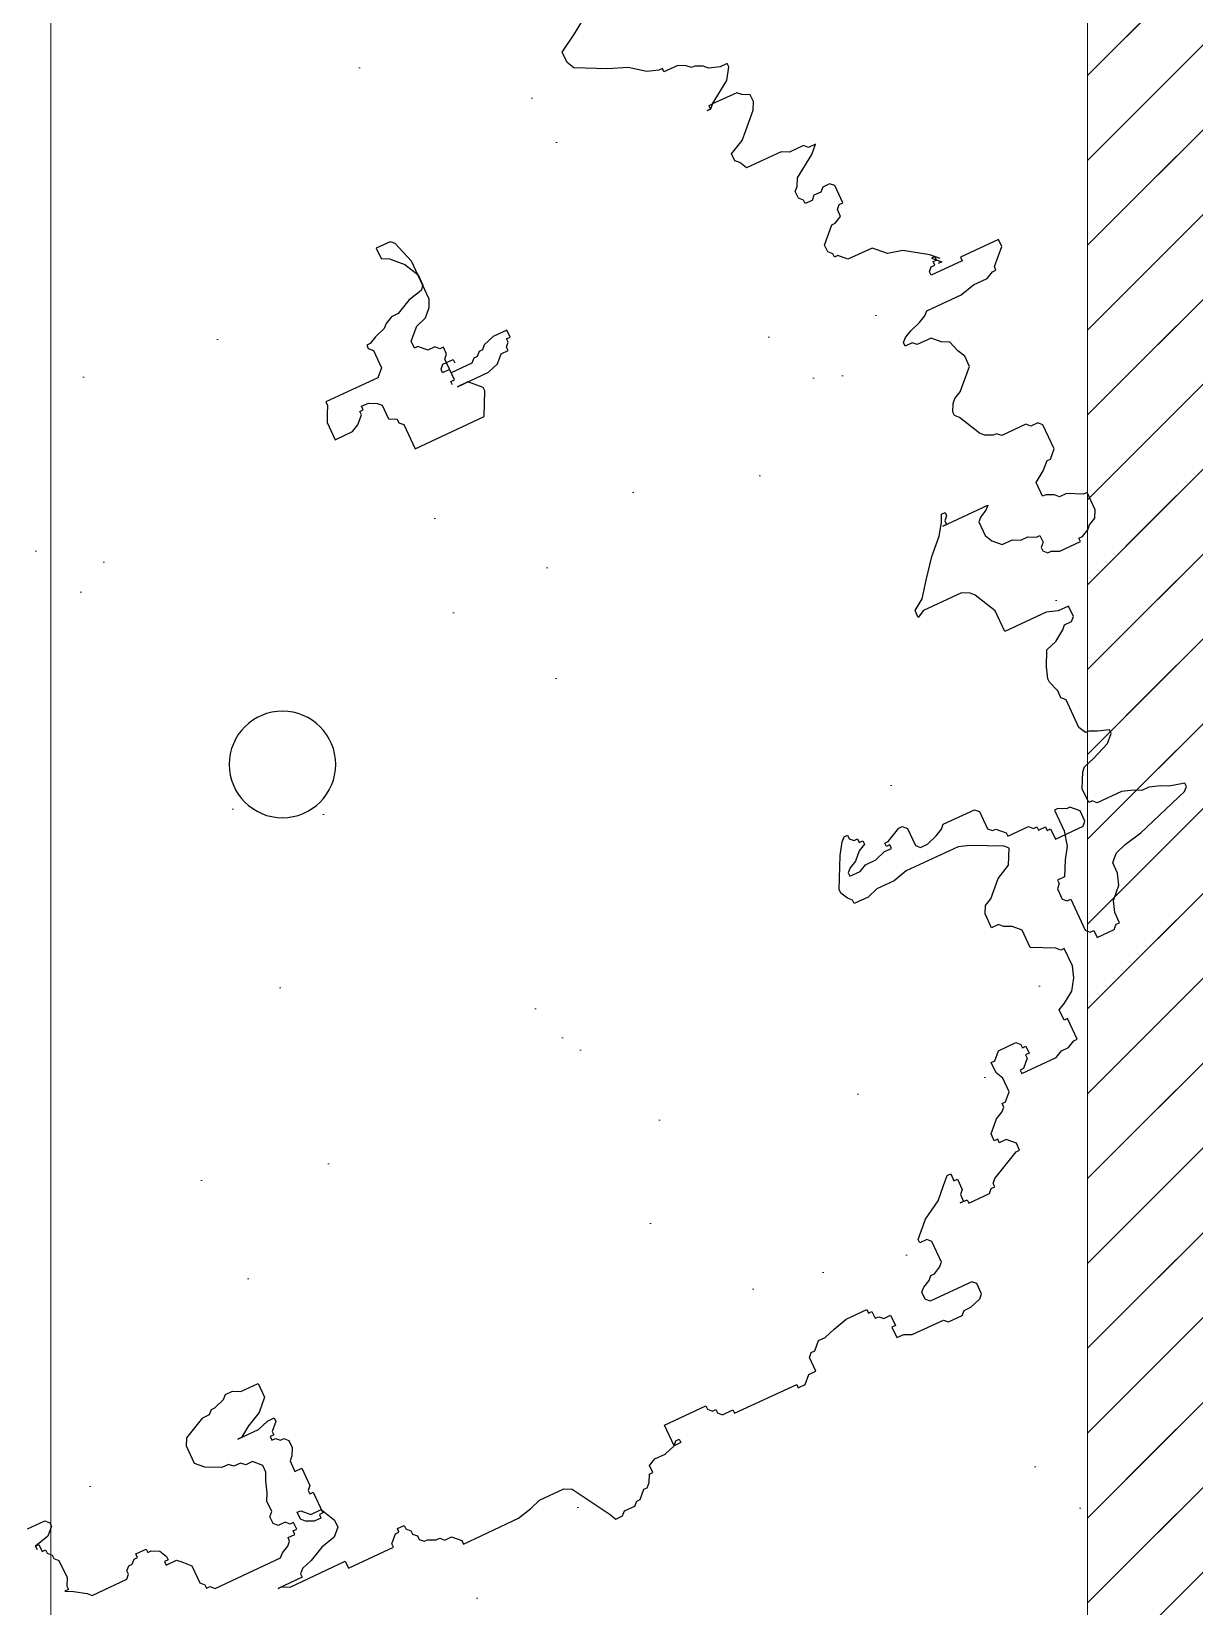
# Model space of a CAD drawing. Header units: millimetres. Extents: x 0 to 71617, y -15450 to 30894.
# Drawn here: x 51896 to 52502, y 16158 to 16978 of the extents above; entities that cross this region are included whole.
import ezdxf

# ---------------------------------------------------------------- set-up
doc = ezdxf.new("R2010")
doc.units = ezdxf.units.MM
doc.layers.add('dwgmodels.com', color=250, linetype='Continuous')
for name, color, linetype, lineweight in [('Hatch', 8, 'Continuous', 5), ('LINE-DETAIL-SAKURA', 2, 'Continuous', 30), ('tree', 251, 'Continuous', 0), ('Wall Brick', 5, 'Continuous', 15)]:
    doc.layers.add(name, color=color, linetype=linetype, lineweight=lineweight)
pattern_1 = [(45, (-2110, -10510), (-22.097087, 22.097087), [])]

# ---------------------------------------------------------------- blocks, each defined once
blk = doc.blocks.new('2D WALL G.F')
at = {"layer": 'Hatch'}
h = blk.add_hatch(dxfattribs=at)
h.set_pattern_fill('LINE', color=256, scale=250, angle=45, style=0)
h.set_pattern_definition(pattern_1)
h.paths.add_polyline_path([(32060, -110), (31940, -110), (31940, -4590), (32060, -4590)])
h.paths.add_polyline_path([(32040, -5410), (31960, -5410), (31960, -10290), (32040, -10290)])
h = blk.add_hatch(dxfattribs=at)
h.set_pattern_fill('LINE', color=256, scale=250, angle=45, style=0)
h.set_pattern_definition(pattern_1)
h.paths.add_polyline_path([(31940, -110), (32060, -110), (32060, -4590), (31940, -4590)])
h.paths.add_polyline_path([(31960, -5410), (32040, -5410), (32040, -10290), (31960, -10290)])
h = blk.add_hatch(dxfattribs=at)
h.set_pattern_fill('LINE', color=256, scale=250, angle=45, style=0)
h.set_pattern_definition(pattern_1)
h.paths.add_polyline_path([(31940, -110), (32060, -110), (32060, -4590), (31940, -4590)])
h.paths.add_polyline_path([(31940, -5410), (32060, -5410), (32060, -10290), (31940, -10290)])
blk.add_lwpolyline([(31940, -10290.54), (31940, -5410.54)], dxfattribs=at)
blk.add_lwpolyline([(31940, -10290.54), (31940, -5410.54)], dxfattribs=at)
at = {"layer": 'Wall Brick'}
blk.add_lwpolyline([(32060, -5410), (31940, -5410), (31940, -10290), (32060, -10290)], close=True, dxfattribs=at)
blk = doc.blocks.new('trees top 025')
at = {"layer": 'dwgmodels.com', "color": 0}
for p, q in [((-1.2555, 1.1788), (-1.3056, 1.2121)), ((-1.2138, 1.1537), (-1.2555, 1.1788)), ((-1.2138, 1.1287), (-1.2138, 1.1537)), ((-1.2889, 1.0787), (-1.2222, 1.1121)), ((-1.2222, 1.1121), (-1.2138, 1.1287)), ((-1.3306, 1.0621), (-1.2889, 1.0787)), ((-1.3889, 1.0287), (-1.3639, 1.0371)), ((-1.3639, 1.0371), (-1.3306, 1.0621)), ((-1.4807, 0.9954), (-1.464, 1.0037)), ((-1.464, 1.0037), (-1.4557, 1.0037)), ((-1.4557, 1.0037), (-1.4473, 1.012)), ((-1.4473, 1.012), (-1.4306, 1.0204)), ((-1.4306, 1.0204), (-1.3973, 1.0204)), ((-1.3973, 1.0287), (-1.3889, 1.0287)), ((-1.3973, 1.0204), (-1.3973, 1.0287)), ((-1.5307, 0.9787), (-1.514, 0.9787)), ((-1.5307, 0.9704), (-1.5307, 0.9787)), ((-1.514, 0.9454), (-1.5307, 0.9704)), ((-1.514, 0.9787), (-1.489, 0.987)), ((-1.489, 0.987), (-1.4807, 0.9954)), ((-1.464, 0.912), (-1.514, 0.9454)), ((-0.7051, 0.9287), (-0.6968, 0.937)), ((-0.6968, 0.937), (-0.6634, 0.937)), ((-0.6634, 0.937), (-0.6634, 0.912)), ((-1.5474, 0.8954), (-1.5307, 0.9037)), ((-1.5307, 0.9037), (-1.5224, 0.912)), ((-1.5224, 0.912), (-1.464, 0.912)), ((-1.4557, 0.912), (-1.464, 0.912)), ((-1.464, 0.912), (-1.4557, 0.9037)), ((-1.4557, 0.9037), (-1.4557, 0.912)), ((-1.4473, 0.9037), (-1.4557, 0.9037)), ((-1.4557, 0.9037), (-1.4473, 0.9037)), ((-0.7218, 0.8787), (-0.7051, 0.9287)), ((-0.6801, 0.9037), (-0.7051, 0.8787)), ((-0.6634, 0.912), (-0.6801, 0.9037)), ((-1.5474, 0.8787), (-1.5474, 0.8954)), ((-1.5391, 0.862), (-1.5474, 0.8787)), ((-1.5057, 0.8287), (-1.5391, 0.862)), ((-0.7051, 0.8787), (-0.7218, 0.8453)), ((-0.7218, 0.787), (-0.7218, 0.8787)), ((-1.489, 0.812), (-1.5057, 0.8287)), ((-0.7218, 0.8453), (-0.7218, 0.8203)), ((-1.4557, 0.7953), (-1.489, 0.812)), ((-1.4557, 0.7787), (-1.4557, 0.7953)), ((-0.7218, 0.8203), (-0.7135, 0.812)), ((-0.7135, 0.812), (-0.6801, 0.8037)), ((-0.6801, 0.8037), (-0.6467, 0.787)), ((-1.4723, 0.7537), (-1.464, 0.7703)), ((-1.464, 0.7703), (-1.4557, 0.7787)), ((-0.7135, 0.7703), (-0.7218, 0.787)), ((-0.6968, 0.7537), (-0.7135, 0.7703)), ((-0.6467, 0.787), (-0.6301, 0.787)), ((-0.6301, 0.787), (-0.6134, 0.7787)), ((-0.6134, 0.7787), (-0.605, 0.7703)), ((-0.605, 0.7703), (-0.58, 0.762)), ((-0.58, 0.762), (-0.5633, 0.7537)), ((-1.6308, 0.737), (-1.6141, 0.737)), ((-1.6141, 0.7203), (-1.6308, 0.737)), ((-1.6141, 0.737), (-1.6058, 0.7453)), ((-1.6058, 0.7453), (-1.5724, 0.7453)), ((-1.5724, 0.7453), (-1.5557, 0.7537)), ((-1.5557, 0.7537), (-1.4723, 0.7537)), ((-0.6718, 0.7453), (-0.6968, 0.7537)), ((-0.6467, 0.7203), (-0.6718, 0.7453)), ((-0.5633, 0.7537), (-0.555, 0.7537)), ((-0.555, 0.7453), (-0.5633, 0.737)), ((-0.5633, 0.737), (-0.5633, 0.6953)), ((-0.555, 0.7537), (-0.555, 0.7453)), ((-1.5641, 0.687), (-1.6141, 0.7203)), ((-0.6718, 0.687), (-0.6551, 0.7036)), ((-0.6551, 0.7036), (-0.6467, 0.7036)), ((-0.6467, 0.7036), (-0.6467, 0.7203)), ((-0.5633, 0.6953), (-0.5467, 0.6786)), ((-1.5557, 0.6703), (-1.5641, 0.687)), ((-1.5474, 0.662), (-1.5557, 0.6703)), ((-1.5474, 0.6453), (-1.5474, 0.662)), ((-0.7051, 0.6786), (-0.6968, 0.6786)), ((-0.7051, 0.662), (-0.7051, 0.6786)), ((-0.6968, 0.6536), (-0.7051, 0.662)), ((-0.6968, 0.6786), (-0.6884, 0.687)), ((-0.6884, 0.687), (-0.6718, 0.687)), ((-0.5467, 0.6786), (-0.4216, 0.6786)), ((-0.4216, 0.6786), (-0.4216, 0.6703)), ((-0.4216, 0.6703), (-0.4132, 0.6536)), ((-1.6308, 0.637), (-1.6224, 0.6453)), ((-1.6308, 0.5953), (-1.6308, 0.637)), ((-1.6224, 0.6453), (-1.6058, 0.6453)), ((-1.6058, 0.6453), (-1.5974, 0.637)), ((-1.5974, 0.637), (-1.5807, 0.637)), ((-1.5807, 0.637), (-1.5724, 0.6286)), ((-1.5724, 0.6286), (-1.5557, 0.6286)), ((-1.5557, 0.637), (-1.5474, 0.6453)), ((-1.5557, 0.6286), (-1.5557, 0.637)), ((-0.8469, 0.6536), (-0.8135, 0.6536)), ((-0.8469, 0.637), (-0.8469, 0.6536)), ((-0.8385, 0.637), (-0.8469, 0.637)), ((-0.8385, 0.6286), (-0.8385, 0.637)), ((-0.8302, 0.6203), (-0.8385, 0.6286)), ((-0.8135, 0.6536), (-0.7885, 0.6453)), ((-0.7885, 0.6453), (-0.7802, 0.637)), ((-0.7802, 0.637), (-0.7718, 0.637)), ((-0.7718, 0.637), (-0.7635, 0.6286)), ((-0.7635, 0.6286), (-0.7552, 0.6286)), ((-0.7552, 0.6286), (-0.7468, 0.6203)), ((-0.7135, 0.6453), (-0.7135, 0.637)), ((-0.6884, 0.6453), (-0.7135, 0.6453)), ((-0.6968, 0.6036), (-0.6968, 0.6536)), ((-0.6968, 0.6286), (-0.6801, 0.6286)), ((-0.6968, 0.6203), (-0.6968, 0.6286)), ((-0.6801, 0.637), (-0.6884, 0.6453)), ((-0.6801, 0.6286), (-0.6801, 0.637)), ((-0.5217, 0.6286), (-0.53, 0.6203)), ((-0.505, 0.637), (-0.5217, 0.6286)), ((-0.4883, 0.637), (-0.505, 0.637)), ((-0.4883, 0.6286), (-0.4883, 0.637)), ((-0.48, 0.6286), (-0.4883, 0.6286)), ((-0.48, 0.6203), (-0.48, 0.6286)), ((-0.4132, 0.6536), (-0.4049, 0.637)), ((-0.4049, 0.637), (-0.4049, 0.5953)), ((-1.6224, 0.5953), (-1.6308, 0.5953)), ((-1.6141, 0.587), (-1.6224, 0.5953)), ((-1.6141, 0.5703), (-1.6141, 0.587)), ((-0.8302, 0.612), (-0.8302, 0.6203)), ((-0.8135, 0.612), (-0.8302, 0.612)), ((-0.7969, 0.5953), (-0.8135, 0.612)), ((-0.7718, 0.587), (-0.7969, 0.5953)), ((-0.6968, 0.587), (-0.7718, 0.587)), ((-0.7468, 0.6203), (-0.6968, 0.6203)), ((-0.7468, 0.562), (-0.7218, 0.587)), ((-0.7218, 0.587), (-0.6968, 0.587)), ((-0.6884, 0.6036), (-0.6968, 0.6036)), ((-0.6884, 0.5953), (-0.6884, 0.6036)), ((-0.53, 0.587), (-0.5467, 0.5786)), ((-0.53, 0.6203), (-0.53, 0.587)), ((-0.4633, 0.6036), (-0.48, 0.6203)), ((-0.4466, 0.5953), (-0.4633, 0.6036)), ((-0.4049, 0.5953), (-0.4466, 0.5953)), ((-1.5974, 0.562), (-1.6141, 0.5703)), ((-1.5891, 0.562), (-1.5974, 0.562)), ((-1.5557, 0.5286), (-1.5891, 0.562)), ((-0.7468, 0.5536), (-0.7468, 0.562)), ((-0.7218, 0.5036), (-0.7468, 0.5536)), ((-0.5467, 0.5703), (-0.555, 0.562)), ((-0.555, 0.562), (-0.555, 0.5036)), ((-0.5467, 0.5786), (-0.5467, 0.5703)), ((-1.5557, 0.5119), (-1.5557, 0.5286)), ((-1.5891, 0.4786), (-1.5724, 0.4953)), ((-1.5724, 0.4953), (-1.5641, 0.4953)), ((-1.5641, 0.5036), (-1.5557, 0.5119)), ((-1.5641, 0.4953), (-1.5641, 0.5036)), ((-0.555, 0.5036), (-0.7218, 0.5036)), ((-1.7058, 0.4453), (-1.6725, 0.4536)), ((-1.6725, 0.4536), (-1.6558, 0.4703)), ((-1.6558, 0.4703), (-1.6475, 0.4786)), ((-1.6475, 0.4786), (-1.5891, 0.4786)), ((-1.7559, 0.4119), (-1.7058, 0.4453)), ((-1.7726, 0.3952), (-1.7559, 0.4119)), ((-1.7559, 0.4036), (-1.7726, 0.3869)), ((-1.7726, 0.3869), (-1.7642, 0.3869)), ((-1.7642, 0.4036), (-1.7559, 0.4036)), ((-1.7642, 0.3952), (-1.7642, 0.4036)), ((-1.7559, 0.3952), (-1.7642, 0.3952)), ((-1.7559, 0.3869), (-1.7559, 0.3952)), ((-1.7475, 0.3869), (-1.7559, 0.3869)), ((-1.7392, 0.3786), (-1.7475, 0.3869)), ((-1.906, 0.3786), (-1.8143, 0.3786)), ((-1.906, 0.3619), (-1.906, 0.3786)), ((-1.8726, 0.3286), (-1.906, 0.3619)), ((-1.8143, 0.3786), (-1.8143, 0.3702)), ((-1.8143, 0.3702), (-1.7392, 0.3702)), ((-1.7392, 0.3702), (-1.7392, 0.3786)), ((-1.8726, 0.3202), (-1.8726, 0.3286)), ((-1.8643, 0.3202), (-1.8726, 0.3202)), ((-1.8476, 0.3119), (-1.8643, 0.3202)), ((-1.8143, 0.3119), (-1.8476, 0.3119)), ((-1.7809, 0.3036), (-1.8143, 0.3119)), ((-1.6975, 0.3036), (-1.7809, 0.3036)), ((-1.6892, 0.2952), (-1.6975, 0.3036)), ((-1.6725, 0.2869), (-1.6892, 0.2952)), ((-1.6475, 0.2786), (-1.6725, 0.2869)), ((-1.6308, 0.2702), (-1.6475, 0.2786)), ((-1.6975, 0.2285), (-1.6808, 0.2452)), ((-1.6808, 0.2452), (-1.6475, 0.2452)), ((-1.6475, 0.2452), (-1.6391, 0.2535)), ((-1.6391, 0.2535), (-1.6224, 0.2535)), ((-1.6224, 0.2619), (-1.6308, 0.2702)), ((-1.6224, 0.2535), (-1.6224, 0.2619)), ((-1.7225, 0.1952), (-1.7142, 0.2202)), ((-1.7142, 0.2202), (-1.6975, 0.2285)), ((-1.7309, 0.1785), (-1.7225, 0.1952)), ((-1.7309, 0.1535), (-1.7309, 0.1785)), ((-1.6892, 0.1119), (-1.7309, 0.1535)), ((-1.6725, 0.1035), (-1.6892, 0.1119)), ((-1.6641, 0.0952), (-1.6725, 0.1035)), ((-1.6558, 0.0785), (-1.6641, 0.0952)), ((-1.6641, 0.0618), (-1.6558, 0.0702)), ((-1.6558, 0.0702), (-1.6558, 0.0785)), ((-1.6892, 0.0118), (-1.6641, 0.0618)), ((-1.7142, -0.0048), (-1.6975, 0.0035)), ((-1.6975, 0.0035), (-1.6892, 0.0118)), ((-1.8226, -0.0298), (-1.8143, -0.0215)), ((-1.8226, -0.0882), (-1.8226, -0.0298)), ((-1.8143, -0.0215), (-1.7976, -0.0215)), ((-1.7976, -0.0215), (-1.7892, -0.0132)), ((-1.7892, -0.0132), (-1.7309, -0.0132)), ((-1.7309, -0.0132), (-1.7225, -0.0048)), ((-1.7225, -0.0048), (-1.7142, -0.0048)), ((-1.8059, -0.1049), (-1.8226, -0.0882)), ((-1.7976, -0.1049), (-1.8059, -0.1049)), ((-1.7809, -0.1215), (-1.7976, -0.1049)), ((-1.7559, -0.1382), (-1.7809, -0.1215)), ((-1.5474, -0.1132), (-1.5474, -0.1215)), ((-1.5391, -0.1132), (-1.5474, -0.1132)), ((-1.5474, -0.1215), (-1.5391, -0.1299)), ((-1.5307, -0.1299), (-1.5391, -0.1132)), ((-1.5391, -0.1299), (-1.5391, -0.1382)), ((-1.514, -0.1549), (-1.5307, -0.1299)), ((-1.7809, -0.1799), (-1.7642, -0.1715)), ((-1.7642, -0.1715), (-1.7559, -0.1715)), ((-1.7559, -0.1715), (-1.7559, -0.1382)), ((-1.6391, -0.1382), (-1.6308, -0.1465)), ((-1.5307, -0.1382), (-1.6391, -0.1382)), ((-1.6308, -0.1465), (-1.6141, -0.1549)), ((-1.6141, -0.1549), (-1.6058, -0.1632)), ((-1.6058, -0.1632), (-1.6058, -0.1965)), ((-1.5391, -0.1382), (-1.5307, -0.1382)), ((-1.4807, -0.1882), (-1.514, -0.1549)), ((-1.8476, -0.2049), (-1.8393, -0.2049)), ((-1.8476, -0.2466), (-1.8476, -0.2049)), ((-1.8393, -0.2049), (-1.8059, -0.1882)), ((-1.8059, -0.1882), (-1.7892, -0.1882)), ((-1.7892, -0.1882), (-1.7809, -0.1799)), ((-1.6058, -0.1965), (-1.6141, -0.2132)), ((-1.4473, -0.2299), (-1.4807, -0.1882)), ((-1.6892, -0.2382), (-1.7058, -0.2466)), ((-1.6725, -0.2382), (-1.6892, -0.2382)), ((-1.6558, -0.2299), (-1.6725, -0.2382)), ((-1.6308, -0.2299), (-1.6558, -0.2299)), ((-1.6141, -0.2132), (-1.6308, -0.2299)), ((-1.4223, -0.2632), (-1.4473, -0.2299)), ((-1.8393, -0.2632), (-1.8476, -0.2466)), ((-1.8226, -0.2716), (-1.8393, -0.2632)), ((-1.8143, -0.2799), (-1.8226, -0.2716)), ((-1.7142, -0.2466), (-1.7142, -0.2632)), ((-1.7058, -0.2466), (-1.7142, -0.2466)), ((-1.7142, -0.2632), (-1.7058, -0.2716)), ((-1.7058, -0.2716), (-1.7058, -0.2799)), ((-1.3973, -0.2799), (-1.4223, -0.2632)), ((-1.7976, -0.2882), (-1.8143, -0.2799)), ((-1.7892, -0.2882), (-1.7976, -0.2882)), ((-1.7892, -0.2966), (-1.7892, -0.2882)), ((-1.7392, -0.2966), (-1.7892, -0.2966)), ((-1.7225, -0.2882), (-1.7392, -0.2966)), ((-1.7142, -0.2882), (-1.7225, -0.2882)), ((-1.7058, -0.2799), (-1.7142, -0.2882)), ((-1.5557, -0.3549), (-1.5307, -0.3049)), ((-1.5307, -0.3049), (-1.5224, -0.2966)), ((-1.5224, -0.2966), (-1.5057, -0.2882)), ((-1.5057, -0.2882), (-1.414, -0.2882)), ((-1.414, -0.2882), (-1.3973, -0.2966)), ((-1.3973, -0.2966), (-1.3973, -0.2799)), ((-1.5557, -0.4049), (-1.5557, -0.3549)), ((-1.7058, -0.4133), (-1.6808, -0.4133)), ((-1.7058, -0.4383), (-1.7058, -0.4133)), ((-1.6808, -0.4133), (-1.6558, -0.4049)), ((-1.6558, -0.4049), (-1.5557, -0.4049)), ((-1.6975, -0.4466), (-1.7058, -0.4383)), ((-1.6808, -0.4466), (-1.6975, -0.4466)), ((-1.6725, -0.4549), (-1.6808, -0.4466)), ((-1.6475, -0.4716), (-1.6725, -0.4549)), ((-1.6224, -0.4799), (-1.6475, -0.4716)), ((-1.6058, -0.5133), (-1.6224, -0.4799)), ((-1.5974, -0.5383), (-1.6058, -0.5133)), ((-1.6058, -0.5716), (-1.5974, -0.5466)), ((-1.5974, -0.5466), (-1.5974, -0.5383)), ((-1.6058, -0.5883), (-1.6058, -0.5716)), ((-1.6141, -0.5966), (-1.6058, -0.5883)), ((-1.6141, -0.6633), (-1.6141, -0.5966)), ((-1.6725, -0.6967), (-1.6475, -0.6883)), ((-1.6475, -0.6883), (-1.6308, -0.68)), ((-1.6308, -0.68), (-1.6224, -0.68)), ((-1.6224, -0.68), (-1.6141, -0.6633)), ((-1.0804, -0.6883), (-1.0804, -0.6967)), ((-1.072, -0.6883), (-1.0804, -0.6883)), ((-1.072, -0.68), (-1.072, -0.6883)), ((-1.0637, -0.68), (-1.072, -0.68)), ((-1.0554, -0.6717), (-1.0637, -0.68)), ((-1.0554, -0.6633), (-1.0554, -0.6717)), ((-1.047, -0.6633), (-1.0554, -0.6633)), ((-1.0387, -0.6717), (-1.047, -0.6633)), ((-1.022, -0.6967), (-1.0387, -0.6717)), ((-1.6725, -0.705), (-1.6725, -0.6967)), ((-1.6558, -0.7217), (-1.6725, -0.705)), ((-1.6141, -0.7383), (-1.6558, -0.7217)), ((-1.1721, -0.6967), (-1.1805, -0.705)), ((-1.1805, -0.705), (-1.1805, -0.7467)), ((-1.1638, -0.6967), (-1.1721, -0.6967)), ((-1.1304, -0.7133), (-1.1638, -0.6967)), ((-1.1221, -0.7133), (-1.1304, -0.7133)), ((-1.1304, -0.7217), (-1.1221, -0.7217)), ((-1.1304, -0.73), (-1.1304, -0.7217)), ((-1.1221, -0.7217), (-1.1221, -0.7133)), ((-1.0804, -0.6967), (-1.0637, -0.705)), ((-1.0637, -0.705), (-1.047, -0.7217)), ((-1.047, -0.7217), (-1.0304, -0.73)), ((-0.9887, -0.7633), (-1.022, -0.6967)), ((-1.5891, -0.7467), (-1.6141, -0.7383)), ((-1.5807, -0.755), (-1.5891, -0.7467)), ((-1.5724, -0.7717), (-1.5807, -0.755)), ((-1.3306, -0.73), (-1.3389, -0.7383)), ((-1.3389, -0.7383), (-1.3389, -0.78)), ((-1.2555, -0.73), (-1.3306, -0.73)), ((-1.2472, -0.7383), (-1.2555, -0.73)), ((-1.2305, -0.7467), (-1.2472, -0.7383)), ((-1.2055, -0.755), (-1.2305, -0.7467)), ((-1.1888, -0.755), (-1.2055, -0.755)), ((-1.1805, -0.7467), (-1.1888, -0.755)), ((-1.1137, -0.73), (-1.1304, -0.73)), ((-1.0887, -0.7383), (-1.1137, -0.73)), ((-1.0637, -0.7383), (-1.0887, -0.7383)), ((-1.047, -0.7467), (-1.0637, -0.7383)), ((-1.022, -0.7467), (-1.047, -0.7467)), ((-1.0304, -0.73), (-1.022, -0.7383)), ((-1.022, -0.7383), (-1.022, -0.7467)), ((-1.5641, -0.7883), (-1.5724, -0.7717)), ((-1.5641, -0.8217), (-1.5641, -0.7883)), ((-1.3556, -0.7883), (-1.3723, -0.805)), ((-1.3472, -0.7883), (-1.3556, -0.7883)), ((-1.3389, -0.78), (-1.3472, -0.7883)), ((-1.2889, -0.7967), (-1.2639, -0.7883)), ((-1.2639, -0.7883), (-1.1388, -0.7883)), ((-1.1388, -0.7883), (-1.1054, -0.7967)), ((-1.0053, -0.7967), (-0.997, -0.7883)), ((-0.997, -0.7883), (-0.9887, -0.7717)), ((-0.9887, -0.7717), (-0.9887, -0.7633)), ((-1.5807, -0.83), (-1.5724, -0.8217)), ((-1.5724, -0.8217), (-1.5641, -0.8217)), ((-1.5391, -0.83), (-1.5224, -0.8133)), ((-1.5224, -0.8133), (-1.514, -0.8133)), ((-1.514, -0.8133), (-1.4974, -0.805)), ((-1.4974, -0.805), (-1.489, -0.805)), ((-1.489, -0.805), (-1.489, -0.855)), ((-1.439, -0.8217), (-1.439, -0.83)), ((-1.4306, -0.8217), (-1.439, -0.8217)), ((-1.4223, -0.8133), (-1.4306, -0.8217)), ((-1.3723, -0.8133), (-1.4223, -0.8133)), ((-1.3723, -0.805), (-1.3723, -0.8133)), ((-1.3556, -0.83), (-1.2889, -0.7967)), ((-1.1054, -0.7967), (-1.0637, -0.7967)), ((-1.0637, -0.7967), (-1.0387, -0.805)), ((-1.0387, -0.805), (-1.0053, -0.805)), ((-1.0053, -0.805), (-1.0053, -0.7967)), ((-1.7392, -0.8634), (-1.7225, -0.855)), ((-1.7225, -0.855), (-1.6975, -0.8467)), ((-1.6975, -0.8467), (-1.6808, -0.8467)), ((-1.6808, -0.8467), (-1.6641, -0.8384)), ((-1.6641, -0.8384), (-1.6391, -0.83)), ((-1.6391, -0.83), (-1.5807, -0.83)), ((-1.5391, -0.855), (-1.5391, -0.83)), ((-1.5307, -0.8634), (-1.5391, -0.855)), ((-1.489, -0.855), (-1.4807, -0.8884)), ((-1.464, -0.8384), (-1.464, -0.8634)), ((-1.4557, -0.8384), (-1.464, -0.8384)), ((-1.4557, -0.83), (-1.4557, -0.8384)), ((-1.439, -0.83), (-1.4557, -0.83)), ((-1.3639, -0.8384), (-1.3556, -0.83)), ((-1.3472, -0.8717), (-1.3639, -0.8384)), ((-1.7726, -0.8717), (-1.7392, -0.8634)), ((-1.7726, -0.88), (-1.7726, -0.8717)), ((-1.7642, -0.8884), (-1.7726, -0.88)), ((-1.6391, -0.93), (-1.7642, -0.8884)), ((-1.464, -0.8634), (-1.5307, -0.8634)), ((-1.4807, -0.8884), (-1.464, -0.9134)), ((-1.3139, -0.8884), (-1.3472, -0.8717)), ((-1.2805, -0.9217), (-1.3139, -0.8884)), ((-1.5974, -0.9384), (-1.6391, -0.93)), ((-1.464, -0.9134), (-1.4473, -0.9467)), ((-1.2639, -0.93), (-1.2805, -0.9217)), ((-1.2555, -0.9467), (-1.2639, -0.93)), ((-1.5724, -0.9467), (-1.5974, -0.9384)), ((-1.5641, -0.955), (-1.5724, -0.9467)), ((-1.5557, -0.9634), (-1.5641, -0.955)), ((-1.5557, -0.9884), (-1.5557, -0.9634)), ((-1.4473, -0.9467), (-1.4306, -0.9467)), ((-1.4306, -0.9467), (-1.4306, -0.955)), ((-1.4306, -0.955), (-1.4223, -0.9634)), ((-1.4223, -0.9634), (-1.4223, -0.9884)), ((-1.2555, -0.9801), (-1.2555, -0.9467)), ((-1.5474, -1.0134), (-1.5557, -0.9884)), ((-1.439, -0.9967), (-1.439, -1.0717)), ((-1.4306, -0.9967), (-1.439, -0.9967)), ((-1.4223, -0.9884), (-1.4306, -0.9967)), ((-1.3139, -1.0134), (-1.2972, -0.9967)), ((-1.2972, -0.9967), (-1.2805, -0.9884)), ((-1.2805, -0.9884), (-1.2722, -0.9801)), ((-1.2722, -0.9801), (-1.2555, -0.9801)), ((-1.5224, -1.0384), (-1.5474, -1.0134)), ((-1.3139, -1.0551), (-1.3139, -1.0134)), ((-1.514, -1.0634), (-1.5224, -1.0384)), ((-1.514, -1.0884), (-1.514, -1.0634)), ((-1.3639, -1.0801), (-1.3139, -1.0551)), ((-1.5057, -1.0884), (-1.514, -1.0884)), ((-1.4974, -1.0967), (-1.5057, -1.0884)), ((-1.4557, -1.0967), (-1.4974, -1.0967)), ((-1.4557, -1.0801), (-1.4557, -1.0967)), ((-1.4473, -1.0801), (-1.4557, -1.0801)), ((-1.439, -1.0717), (-1.4473, -1.0801)), ((-1.3806, -1.0884), (-1.3723, -1.0884)), ((-1.3806, -1.1301), (-1.3806, -1.0884)), ((-1.3723, -1.0884), (-1.3639, -1.0801)), ((-1.3723, -1.1551), (-1.3806, -1.1301)), ((-1.3556, -1.1801), (-1.3723, -1.1551)), ((-1.3306, -1.1968), (-1.3556, -1.1801)), ((-1.3139, -1.2051), (-1.3306, -1.1968)), ((-1.3139, -1.2301), (-1.3139, -1.2051)), ((0.6208, -1.2051), (0.6208, -1.2384)), ((0.6625, -1.2051), (0.6208, -1.2051)), ((0.6792, -1.1968), (0.6625, -1.2051)), ((0.6959, -1.1968), (0.6792, -1.1968)), ((0.7042, -1.2051), (0.6959, -1.1968)), ((0.7292, -1.2134), (0.7042, -1.2051)), ((-1.3222, -1.2301), (-1.3139, -1.2301)), ((-1.3222, -1.2801), (-1.3222, -1.2301)), ((-1.1971, -1.2301), (-1.2055, -1.2384)), ((-1.2055, -1.2384), (-1.2055, -1.2468)), ((-1.1554, -1.2301), (-1.1971, -1.2301)), ((-1.1388, -1.2468), (-1.1554, -1.2301)), ((0.6208, -1.2384), (0.6459, -1.2634)), ((0.7376, -1.2134), (0.7292, -1.2134)), ((0.7459, -1.2218), (0.7376, -1.2134)), ((0.7626, -1.2218), (0.7459, -1.2218)), ((0.8126, -1.2468), (0.7626, -1.2218)), ((-1.2138, -1.2468), (-1.2138, -1.2634)), ((-1.2055, -1.2468), (-1.2138, -1.2468)), ((-1.2138, -1.2634), (-1.2055, -1.2634)), ((-1.2055, -1.2634), (-1.2055, -1.2718)), ((-1.2055, -1.2718), (-1.1888, -1.2885)), ((-1.1304, -1.2468), (-1.1388, -1.2468)), ((-1.1388, -1.2885), (-1.1304, -1.2718)), ((-1.1304, -1.2718), (-1.1304, -1.2468)), ((0.6459, -1.2634), (0.6792, -1.2801)), ((0.821, -1.2634), (0.8126, -1.2468)), ((0.821, -1.3051), (0.821, -1.2634)), ((-1.3139, -1.2801), (-1.3222, -1.2801)), ((-1.2972, -1.2885), (-1.3139, -1.2801)), ((-1.2805, -1.2885), (-1.2972, -1.2885)), ((-1.2639, -1.2968), (-1.2805, -1.2885)), ((-1.1805, -1.2968), (-1.2639, -1.2968)), ((-1.1888, -1.2885), (-1.1805, -1.2885)), ((-1.1805, -1.2885), (-1.1805, -1.2968)), ((-1.1388, -1.3218), (-1.1388, -1.2885)), ((0.6208, -1.2885), (0.6208, -1.2968)), ((0.6375, -1.2885), (0.6208, -1.2885)), ((0.6208, -1.2968), (0.6375, -1.3135)), ((0.6625, -1.2968), (0.6375, -1.2885)), ((0.7126, -1.2968), (0.6625, -1.2968)), ((0.6792, -1.2801), (0.7042, -1.2968)), ((0.7042, -1.2968), (0.7126, -1.2968)), ((0.8043, -1.3218), (0.821, -1.3051)), ((1.1712, -1.2801), (1.1629, -1.2885)), ((1.1629, -1.2885), (1.1629, -1.2968)), ((1.1629, -1.2968), (1.1796, -1.3135)), ((1.2129, -1.2801), (1.1712, -1.2801)), ((-1.1221, -1.3385), (-1.1388, -1.3218)), ((-1.1137, -1.3385), (-1.1221, -1.3385)), ((-1.1137, -1.3468), (-1.1137, -1.3385)), ((0.6208, -1.3385), (0.6125, -1.3468)), ((0.6292, -1.3385), (0.6208, -1.3385)), ((0.6375, -1.3301), (0.6292, -1.3385)), ((0.6375, -1.3135), (0.6375, -1.3218)), ((0.6375, -1.3218), (0.6459, -1.3218)), ((0.6459, -1.3301), (0.6375, -1.3301)), ((0.6459, -1.3218), (0.6459, -1.3301)), ((0.7459, -1.3468), (0.7543, -1.3385)), ((0.7543, -1.3385), (0.7709, -1.3385)), ((0.7709, -1.3385), (0.8043, -1.3218)), ((1.1796, -1.3135), (1.2129, -1.3218)), ((1.1963, -1.3385), (1.1963, -1.3468)), ((1.2046, -1.3385), (1.1963, -1.3385)), ((1.2046, -1.3218), (1.2046, -1.3385)), ((1.2129, -1.3218), (1.2046, -1.3218)), ((1.2129, -1.3301), (1.2129, -1.3218)), ((1.2129, -1.3218), (1.2129, -1.3301)), ((-1.1054, -1.3551), (-1.1137, -1.3468)), ((-1.0887, -1.3635), (-1.1054, -1.3551)), ((-1.0637, -1.3885), (-1.0887, -1.3635)), ((0.6125, -1.3468), (0.6125, -1.3635)), ((0.6125, -1.3635), (0.6208, -1.3801)), ((0.6876, -1.3718), (0.7042, -1.3551)), ((0.6876, -1.3885), (0.6876, -1.3718)), ((0.7042, -1.3551), (0.7209, -1.3551)), ((0.7209, -1.3551), (0.7292, -1.3468)), ((0.7292, -1.3468), (0.7459, -1.3468)), ((1.1879, -1.3635), (1.1796, -1.3718)), ((1.1796, -1.3718), (1.1796, -1.4135)), ((1.1963, -1.3468), (1.1879, -1.3551)), ((1.1879, -1.3551), (1.1879, -1.3635)), ((-1.072, -1.4051), (-1.0637, -1.4051)), ((-1.072, -1.4135), (-1.072, -1.4051)), ((-1.0637, -1.4051), (-1.0637, -1.3885)), ((0.6208, -1.3801), (0.6292, -1.3885)), ((0.6292, -1.3885), (0.6292, -1.4135)), ((0.6959, -1.4051), (0.6876, -1.3885)), ((0.7042, -1.4302), (0.6959, -1.4051)), ((-1.1054, -1.4302), (-1.0887, -1.4135)), ((-1.1054, -1.4468), (-1.1054, -1.4302)), ((-1.0971, -1.4468), (-1.1054, -1.4468)), ((-1.0304, -1.4802), (-1.0971, -1.4468)), ((-1.0887, -1.4135), (-1.072, -1.4135)), ((-0.9553, -1.4468), (-0.9553, -1.4718)), ((-0.947, -1.4468), (-0.9553, -1.4468)), ((-0.947, -1.4302), (-0.947, -1.4468)), ((-0.9386, -1.4302), (-0.947, -1.4302)), ((-0.9219, -1.4468), (-0.9386, -1.4302)), ((-0.8969, -1.4718), (-0.9219, -1.4468)), ((0.6125, -1.4135), (0.6125, -1.4552)), ((0.6292, -1.4135), (0.6125, -1.4135)), ((0.7126, -1.4468), (0.7042, -1.4302)), ((0.7126, -1.4718), (0.7126, -1.4468)), ((0.9711, -1.4468), (0.9628, -1.4635)), ((0.9878, -1.4385), (0.9711, -1.4468)), ((0.9961, -1.4385), (0.9878, -1.4385)), ((0.9961, -1.4302), (0.9961, -1.4385)), ((1.0211, -1.4302), (0.9961, -1.4302)), ((1.0211, -1.4385), (1.0211, -1.4302)), ((1.0295, -1.4385), (1.0211, -1.4385)), ((1.0378, -1.4468), (1.0295, -1.4385)), ((1.0461, -1.4468), (1.0378, -1.4468)), ((1.0545, -1.4552), (1.0461, -1.4468)), ((1.1796, -1.4468), (1.1546, -1.4635)), ((1.1796, -1.4135), (1.1879, -1.4302)), ((1.1963, -1.4385), (1.1796, -1.4468)), ((1.1879, -1.4302), (1.1879, -1.4385)), ((1.1879, -1.4385), (1.1963, -1.4385)), ((-1.022, -1.4885), (-1.0304, -1.4802)), ((-0.9553, -1.4718), (-0.947, -1.4802)), ((-0.947, -1.4802), (-0.947, -1.4968)), ((-0.8552, -1.4968), (-0.8969, -1.4718)), ((0.6125, -1.4552), (0.6208, -1.4635)), ((0.6125, -1.4718), (0.6125, -1.5218)), ((0.6208, -1.4718), (0.6125, -1.4718)), ((0.6208, -1.4635), (0.6208, -1.4718)), ((0.7209, -1.4802), (0.7126, -1.4718)), ((0.7209, -1.4968), (0.7209, -1.4802)), ((0.9461, -1.4802), (0.9377, -1.4885)), ((0.9711, -1.4802), (0.9461, -1.4802)), ((0.9628, -1.4635), (0.9628, -1.4718)), ((0.9628, -1.4718), (0.9711, -1.4718)), ((0.9711, -1.4718), (0.9711, -1.4802)), ((1.0545, -1.4635), (1.0545, -1.4552)), ((1.0628, -1.4718), (1.0545, -1.4635)), ((1.1462, -1.4718), (1.0628, -1.4718)), ((1.1546, -1.4635), (1.1462, -1.4718)), ((-1.022, -1.4968), (-1.022, -1.4885)), ((-1.0137, -1.4968), (-1.022, -1.4968)), ((-1.0053, -1.5052), (-1.0137, -1.4968)), ((-0.9553, -1.5052), (-1.0053, -1.5052)), ((-0.9553, -1.4968), (-0.9553, -1.5052)), ((-0.9386, -1.4968), (-0.9553, -1.4968)), ((-0.947, -1.4968), (-0.9386, -1.4968)), ((-0.8219, -1.5302), (-0.8552, -1.4968)), ((0.6125, -1.5135), (0.5958, -1.5468)), ((0.6375, -1.5135), (0.6125, -1.5135)), ((0.6542, -1.4968), (0.6375, -1.5135)), ((0.6625, -1.4968), (0.6542, -1.4968)), ((0.6542, -1.5218), (0.6625, -1.5135)), ((0.6625, -1.5135), (0.6625, -1.4968)), ((0.6792, -1.5135), (0.6876, -1.5135)), ((0.6792, -1.5302), (0.6792, -1.5135)), ((0.6876, -1.5135), (0.6959, -1.5052)), ((0.6959, -1.5052), (0.7126, -1.5052)), ((0.7126, -1.5052), (0.7209, -1.4968)), ((0.9294, -1.4968), (0.9211, -1.5052)), ((0.9211, -1.5052), (0.9211, -1.5468)), ((0.9377, -1.4885), (0.9294, -1.4968)), ((-0.8469, -1.5468), (-0.8385, -1.5385)), ((-0.8469, -1.5969), (-0.8469, -1.5468)), ((-0.8385, -1.5385), (-0.8219, -1.5385)), ((-0.8219, -1.5385), (-0.8219, -1.5302)), ((0.5958, -1.5468), (0.5958, -1.5635)), ((0.6125, -1.5218), (0.6208, -1.5218)), ((0.6208, -1.5218), (0.6208, -1.5302)), ((0.6208, -1.5302), (0.6375, -1.5302)), ((0.6375, -1.5302), (0.6542, -1.5218)), ((0.6876, -1.5302), (0.6792, -1.5302)), ((0.6876, -1.5385), (0.6876, -1.5302)), ((0.7042, -1.5385), (0.6876, -1.5385)), ((0.7042, -1.5468), (0.7042, -1.5385)), ((0.7126, -1.5552), (0.7042, -1.5468)), ((0.9211, -1.5468), (0.9127, -1.5552)), ((0.5958, -1.5635), (0.6125, -1.5802)), ((0.6125, -1.5802), (0.6459, -1.5885)), ((0.7292, -1.5635), (0.7126, -1.5552)), ((0.7376, -1.5718), (0.7292, -1.5635)), ((0.896, -1.5718), (0.7376, -1.5718)), ((0.9044, -1.5635), (0.896, -1.5718)), ((0.9127, -1.5635), (0.9044, -1.5635)), ((0.9127, -1.5552), (0.9127, -1.5635)), ((-0.8385, -1.6052), (-0.8469, -1.5969)), ((-0.8219, -1.6135), (-0.8385, -1.6052)), ((-0.8135, -1.6135), (-0.8219, -1.6135)), ((-0.8052, -1.6219), (-0.8135, -1.6135)), ((0.6459, -1.5885), (0.6792, -1.6052)), ((0.6792, -1.6052), (0.7042, -1.6135)), ((0.7042, -1.6135), (0.7126, -1.6219)), ((-0.7885, -1.6302), (-0.8052, -1.6219)), ((-0.7802, -1.6385), (-0.7885, -1.6302)), ((-0.7802, -1.6552), (-0.7802, -1.6385)), ((-0.6718, -1.6469), (-0.6801, -1.6552)), ((-0.6634, -1.6469), (-0.6718, -1.6469)), ((-0.6634, -1.6302), (-0.6634, -1.6469)), ((-0.6551, -1.6302), (-0.6634, -1.6302)), ((-0.6551, -1.6219), (-0.6551, -1.6302)), ((-0.605, -1.6219), (-0.6551, -1.6219)), ((-0.5717, -1.6302), (-0.605, -1.6219)), ((-0.5467, -1.6385), (-0.5717, -1.6302)), ((-0.53, -1.6385), (-0.5467, -1.6385)), ((-0.5133, -1.6552), (-0.53, -1.6385)), ((0.4541, -1.6469), (0.4457, -1.6552)), ((0.4624, -1.6302), (0.4541, -1.6385)), ((0.4541, -1.6385), (0.4541, -1.6469)), ((0.4624, -1.6219), (0.4624, -1.6302)), ((0.4791, -1.6219), (0.4624, -1.6219)), ((0.4791, -1.6302), (0.4791, -1.6219)), ((0.4874, -1.6302), (0.4791, -1.6302)), ((0.5041, -1.6469), (0.4874, -1.6302)), ((0.5041, -1.6552), (0.5041, -1.6469)), ((0.6125, -1.6385), (0.6125, -1.6552)), ((0.7459, -1.6385), (0.6125, -1.6385)), ((0.7126, -1.6219), (0.7126, -1.6302)), ((0.7126, -1.6302), (0.7709, -1.6302)), ((0.7626, -1.6302), (0.7459, -1.6385)), ((0.7709, -1.6302), (0.7626, -1.6302)), ((-0.8969, -1.6719), (-0.8886, -1.6635)), ((-0.8969, -1.6969), (-0.8969, -1.6719)), ((-0.8886, -1.6635), (-0.7885, -1.6635)), ((-0.7885, -1.6635), (-0.7802, -1.6552)), ((-0.6968, -1.6552), (-0.6968, -1.6802)), ((-0.6801, -1.6552), (-0.6968, -1.6552)), ((-0.6968, -1.6802), (-0.6884, -1.6802)), ((-0.6884, -1.6802), (-0.6884, -1.7052)), ((-0.505, -1.6552), (-0.5133, -1.6552)), ((-0.4966, -1.6635), (-0.505, -1.6552)), ((-0.4966, -1.6969), (-0.4966, -1.6635)), ((-0.2631, -1.6885), (-0.2715, -1.6969)), ((-0.2631, -1.6802), (-0.2631, -1.6885)), ((-0.2548, -1.6802), (-0.2631, -1.6802)), ((-0.2465, -1.6719), (-0.2548, -1.6802)), ((-0.2465, -1.6635), (-0.2465, -1.6719)), ((-0.1464, -1.6635), (-0.2465, -1.6635)), ((-0.1464, -1.7135), (-0.1464, -1.6635)), ((0.379, -1.6885), (0.3623, -1.7052)), ((0.3957, -1.6885), (0.379, -1.6885)), ((0.404, -1.6802), (0.3957, -1.6885)), ((0.4124, -1.6802), (0.404, -1.6802)), ((0.429, -1.6719), (0.4124, -1.6802)), ((0.4374, -1.6719), (0.429, -1.6719)), ((0.4457, -1.6635), (0.4374, -1.6719)), ((0.4457, -1.6552), (0.4457, -1.6635)), ((0.6125, -1.6552), (0.5041, -1.6552)), ((-0.8886, -1.7052), (-0.8969, -1.6969)), ((-0.8636, -1.7135), (-0.8886, -1.7052)), ((-0.8469, -1.7135), (-0.8636, -1.7135)), ((-0.8385, -1.7219), (-0.8469, -1.7135)), ((-0.8052, -1.7219), (-0.8385, -1.7219)), ((-0.7969, -1.7135), (-0.8052, -1.7219)), ((-0.7218, -1.7135), (-0.7969, -1.7135)), ((-0.7051, -1.7052), (-0.7218, -1.7135)), ((-0.6884, -1.7052), (-0.7051, -1.7052)), ((-0.48, -1.6969), (-0.4966, -1.6969)), ((-0.4633, -1.7135), (-0.48, -1.6969)), ((-0.4466, -1.7135), (-0.4633, -1.7135)), ((-0.4466, -1.7052), (-0.4466, -1.7135)), ((-0.2965, -1.7052), (-0.4466, -1.7052)), ((-0.2965, -1.6969), (-0.2965, -1.7052)), ((-0.2715, -1.6969), (-0.2965, -1.6969)), ((-0.1631, -1.7052), (-0.1631, -1.7135)), ((-0.1547, -1.7052), (-0.1631, -1.7052)), ((-0.1631, -1.7135), (-0.1464, -1.7135)), ((-0.1464, -1.7135), (-0.1547, -1.7052)), ((-0.1214, -1.7219), (-0.1464, -1.7135)), ((-0.0963, -1.7219), (-0.1214, -1.7219)), ((-0.0797, -1.7302), (-0.0963, -1.7219)), ((0.0955, -1.7052), (0.0454, -1.7886)), ((0.1121, -1.6969), (0.0955, -1.7052)), ((0.1705, -1.6969), (0.1121, -1.6969)), ((0.1955, -1.7052), (0.1705, -1.6969)), ((0.2289, -1.7135), (0.1955, -1.7052)), ((0.3623, -1.7135), (0.2289, -1.7135)), ((0.3623, -1.7052), (0.3623, -1.7135)), ((-0.0797, -1.7469), (-0.0797, -1.7302)), ((-0.0713, -1.7469), (-0.0797, -1.7469)), ((-0.063, -1.7636), (-0.0713, -1.7469)), ((-0.0546, -1.7719), (-0.063, -1.7636)), ((-0.0463, -1.7719), (-0.0546, -1.7719)), ((-0.0296, -1.7886), (-0.0463, -1.7719)), ((-0.0213, -1.7886), (-0.0296, -1.7886)), ((-0.013, -1.7969), (-0.0213, -1.7886)), ((0.0454, -1.7886), (0.0371, -1.8052)), ((0.0121, -1.7969), (-0.013, -1.7969)), ((0.0204, -1.8052), (0.0121, -1.7969)), ((0.0371, -1.8052), (0.0204, -1.8052))]:
    blk.add_line(p, q, dxfattribs=at)
blk.add_circle((0, 0), 0.1166, dxfattribs=at)
blk = doc.blocks.new('trerwe')
at = {"color": 0, "xscale": 2, "yscale": 2}
blk.add_blockref('trees top 025', (0, 0), dxfattribs=at)
blk = doc.blocks.new('LANDSCAPE SITE')
h = blk.add_hatch()
h.set_pattern_fill('AR-SAND', color=256, scale=5, angle=180, style=0)
h.paths.add_polyline_path([(33400, 730.5), (33400, 9490), (33940, 9490), (33940, 5810), (33890, 5810), (33890, 4990), (33940, 4990), (33940, 110), (33894.77, 110), (33894.77, 730.5)])
h = blk.add_hatch()
h.set_pattern_fill('AR-SAND', color=256, scale=5, angle=180, style=0)
h.paths.add_polyline_path([(33894.77, 730.5), (33400, 730.5), (33400, 3790), (31410, 3790), (31410, 110), (33894.77, 110)])
at = {"elevation": 0}
for points in [[(33400, 730.5), (33400, 9490), (33940, 9490), (33940, 5810), (33890, 5810), (33890, 4990), (33940, 4990), (33940, 110), (33894.77, 110), (33894.77, 730.5)], [(31410, 110), (31410, 3790), (33400, 3790), (33400, 730.5), (33894.77, 730.5), (33894.77, 110)]]:
    blk.add_lwpolyline(points, close=True, dxfattribs=at)
at = {"xscale": -119.0039728284955, "yscale": 119.0039728285046, "zscale": 119.003972828398, "rotation": 25.00666245952974}
blk.add_blockref('trerwe', (33520.62, 3349.99, 0), dxfattribs=at)
blk = doc.blocks.new('FENCE1')
at = {"layer": 'Hatch', "elevation": -7.93}
blk.add_lwpolyline([(33940, 109.46), (33940, 4989.46)], dxfattribs=at)
blk.add_lwpolyline([(33940, 109.46), (33940, 4989.46)], dxfattribs=at)
at = {"layer": 'Wall Brick', "elevation": -7.93}
blk.add_lwpolyline([(34060, 4990), (33940, 4990), (33940, 110), (34060, 110)], close=True, dxfattribs=at)

msp = doc.modelspace()

# ---------------------------------------------------------------- block references
at = {"layer": 'LINE-DETAIL-SAKURA'}
msp.add_blockref('FENCE1', (18506.55, 13247.14, 15.85), dxfattribs=at)
at = {"layer": 'tree'}
msp.add_blockref('LANDSCAPE SITE', (18506.55, 13246.73), dxfattribs=at)
at = {"layer": 'Wall Brick', "color": 1}
msp.add_blockref('2D WALL G.F', (20506.55, 23646.73, 0), dxfattribs=at)

doc.saveas('drawing.dxf')
